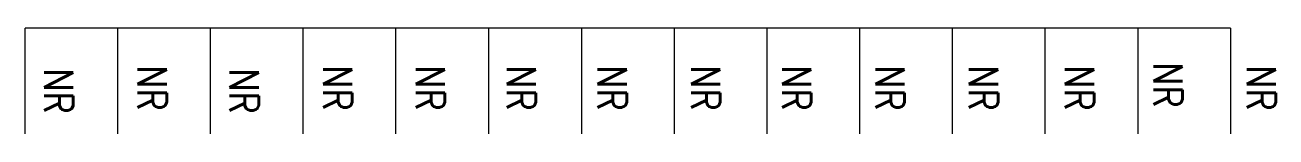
# Model space of a CAD drawing. Extents: x 220.5 to 314.9, y 216 to 224.
import ezdxf
from ezdxf.enums import TextEntityAlignment as Align

# ---------------------------------------------------------------- set-up
doc = ezdxf.new("R2010")
doc.units = 0
doc.header["$LTSCALE"] = 6
doc.layers.add('2', color=1, linetype='CONTINUOUS')
doc.styles.get("Standard").update_dxf_attribs({"font": 'simplex', "width": 0.85})

msp = doc.modelspace()

# ---------------------------------------------------------------- linework, layer by layer
at = {"layer": '2', "color": 0}
for p, q in [((220.5, 216), (220.5, 224)), ((311.5, 224), (220.5, 224)), ((227.5, 216), (227.5, 224)), ((234.5, 216), (234.5, 224)), ((241.5, 216), (241.5, 224)), ((248.5, 216), (248.5, 224)), ((255.5, 224), (255.5, 216)), ((262.5, 224), (262.5, 216)), ((269.5, 224), (269.5, 216)), ((276.5, 224), (276.5, 216)), ((283.5, 224), (283.5, 216)), ((290.5, 224), (290.5, 216)), ((297.5, 224), (297.5, 216)), ((304.5, 224), (304.5, 216)), ((311.5, 224), (311.5, 216))]:
    msp.add_line(p, q, dxfattribs=at)

# ---------------------------------------------------------------- texts
at = {"layer": '2', "color": 0, "width": 0.85}
for text, p in [('2', (305.684, 217.978)), ('gegr', (221.941, 217.513)), ('13', (228.997, 217.745)), ('12', (235.941, 217.513)), ('11', (242.997, 217.745)), ('10', (249.997, 217.745)), ('9', (256.862, 217.745)), ('8', (263.728, 217.745)), ('7', (270.784, 217.745)), ('6', (277.649, 217.745)), ('5', (284.706, 217.745)), ('4', (291.762, 217.745)), ('3', (299.009, 217.745)), ('1', (312.74, 217.745))]:
    msp.add_attdef('NR', text=text, height=2.2, rotation=270, dxfattribs=at).set_placement(p, align=Align.RIGHT)

doc.saveas('drawing.dxf')
